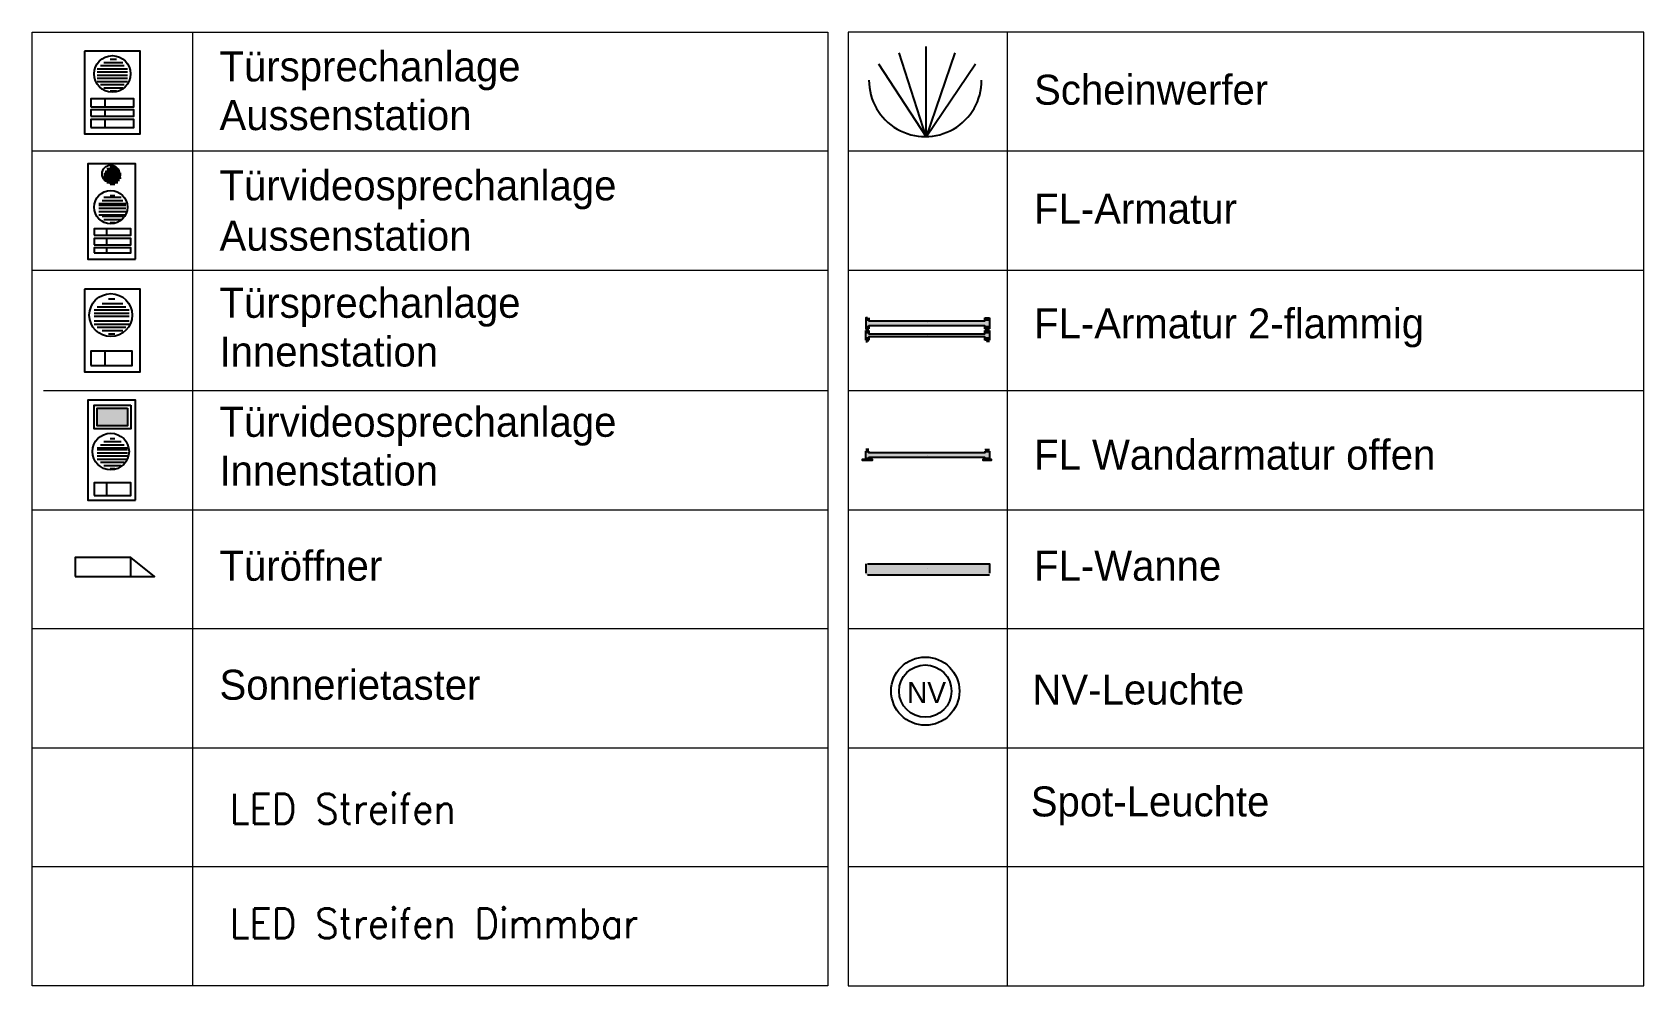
# Model space of a CAD drawing. Header units: millimetres. Extents: x -14546 to 9144, y -9557 to 1648.
# Drawn here: x 5209 to 9144, y -7177 to -4848 of the extents above; entities that cross this region are included whole.
import ezdxf

# ---------------------------------------------------------------- set-up
doc = ezdxf.new("R2010")
doc.units = ezdxf.units.MM
doc.layers.add('PDF2_EL_Legende', color=7, linetype='CONTINUOUS')
doc.layers.add('PDF2_Text', color=7, linetype='CONTINUOUS')
doc.styles.add('PDF ArialMT', font='PDF ArialMT')
doc.styles.get("Standard").update_dxf_attribs({"font": 'standard'})

msp = doc.modelspace()

# ---------------------------------------------------------------- linework, layer by layer
at = {"layer": 'PDF2_EL_Legende', "color": 7, "lineweight": 9}
for points in [[(5209.077, -7177.291), (5209.077, -4847.504), (7151.212, -4847.504), (7151.212, -7177.291)], [(7201.607, -7177.291), (9143.742, -7177.291), (9143.742, -4847.504), (7201.607, -4847.504)]]:
    msp.add_lwpolyline(points, close=True, dxfattribs=at)
for points in [[(5600.605, -4847.504), (5600.605, -7177.291)], [(7589.259, -4847.504), (7589.259, -7177.291)], [(7151.212, -5138.243), (5209.077, -5138.243)], [(9143.742, -5138.243), (7201.607, -5138.243)], [(5209.077, -5428.982), (7151.212, -5428.982)], [(7201.607, -5428.982), (9143.742, -5428.982)], [(7151.212, -5723.597), (5236.212, -5723.597)], [(9143.742, -5723.597), (7201.607, -5723.597)], [(5209.077, -6014.336), (7151.212, -6014.336)], [(7201.607, -6014.336), (9143.742, -6014.336)], [(7151.212, -6305.075), (5209.077, -6305.075)], [(9143.742, -6305.075), (7201.607, -6305.075)], [(5209.077, -6595.814), (7151.212, -6595.814)], [(7201.607, -6595.814), (9143.742, -6595.814)], [(7151.212, -6886.552), (5209.077, -6886.552)], [(9143.742, -6886.552), (7201.607, -6886.552)]]:
    msp.add_lwpolyline(points, dxfattribs=at)
at = {"layer": 'PDF2_EL_Legende', "lineweight": 25}
for points in [[(5337.002, -4894.023), (5337.002, -5095.601), (5472.68, -5095.601), (5472.68, -4894.023)], [(5352.508, -5029.701), (5457.174, -5029.701), (5457.174, -5010.318), (5352.508, -5010.318)], [(5352.508, -5052.96), (5457.174, -5052.96), (5457.174, -5037.454), (5352.508, -5037.454)], [(5352.508, -5080.095), (5457.174, -5080.095), (5457.174, -5060.713), (5352.508, -5060.713)], [(5461.05, -5401.846), (5461.05, -5169.255), (5344.755, -5169.255), (5344.755, -5401.846)], [(5360.261, -5343.699), (5449.421, -5343.699), (5449.421, -5328.192), (5360.261, -5328.192)], [(5360.261, -5366.958), (5449.421, -5366.958), (5449.421, -5351.452), (5360.261, -5351.452)], [(5360.261, -5386.34), (5449.421, -5386.34), (5449.421, -5374.711), (5360.261, -5374.711)], [(5337.002, -5475.5), (5337.002, -5677.079), (5472.68, -5677.079), (5472.68, -5475.5)], [(5352.508, -5661.573), (5453.297, -5661.573), (5453.297, -5626.684), (5352.508, -5626.684)], [(5461.05, -5991.077), (5461.05, -5746.856), (5344.755, -5746.856), (5344.755, -5991.077)], [(5449.421, -5758.486), (5449.421, -5816.634), (5360.261, -5816.634), (5360.261, -5758.486)], [(5441.668, -5766.239), (5441.668, -5808.881), (5368.014, -5808.881), (5368.014, -5766.239)], [(5360.261, -5979.447), (5449.421, -5979.447), (5449.421, -5948.435), (5360.261, -5948.435)], [(5313.743, -6177.15), (5507.569, -6177.15), (5449.421, -6130.632), (5313.743, -6130.632)]]:
    msp.add_lwpolyline(points, close=True, dxfattribs=at)
for points in [[(5399.026, -4913.405), (5414.532, -4913.405)], [(5368.014, -4936.664), (5441.668, -4936.664)], [(5368.014, -4944.417), (5441.668, -4944.417)], [(5368.014, -4952.17), (5441.668, -4952.17)], [(5375.767, -4928.911), (5433.915, -4928.911)], [(5383.52, -4921.158), (5430.038, -4921.158)], [(5368.014, -4959.923), (5441.668, -4959.923)], [(5368.014, -4967.676), (5441.668, -4967.676)], [(5375.767, -4975.429), (5433.915, -4975.429)], [(5383.52, -4983.182), (5430.038, -4983.182)], [(5399.026, -4990.935), (5414.532, -4990.935)], [(5387.397, -5029.701), (5387.397, -5010.318)], [(5387.397, -5052.96), (5387.397, -5037.454)], [(5387.397, -5080.095), (5387.397, -5060.713)], [(5371.891, -5266.168), (5437.791, -5266.168)], [(5371.891, -5270.045), (5437.791, -5270.045)], [(5379.644, -5258.415), (5430.038, -5258.415)], [(5383.52, -5250.662), (5426.162, -5250.662)], [(5399.026, -5246.786), (5410.656, -5246.786)], [(5371.891, -5277.798), (5437.791, -5277.798)], [(5371.891, -5285.551), (5437.791, -5285.551)], [(5371.891, -5293.304), (5437.791, -5293.304)], [(5379.644, -5297.18), (5430.038, -5297.18)], [(5383.52, -5304.933), (5426.162, -5304.933)], [(5391.273, -5343.699), (5391.273, -5328.192)], [(5399.026, -5312.686), (5410.656, -5312.686)], [(5391.273, -5366.958), (5391.273, -5351.452)], [(5391.273, -5386.34), (5391.273, -5374.711)], [(5395.15, -5498.759), (5410.656, -5498.759)], [(5360.261, -5525.895), (5445.544, -5525.895)], [(5360.261, -5533.648), (5445.544, -5533.648)], [(5360.261, -5541.401), (5445.544, -5541.401)], [(5368.014, -5518.142), (5437.791, -5518.142)], [(5379.644, -5510.389), (5430.038, -5510.389)], [(5360.261, -5553.03), (5445.544, -5553.03)], [(5360.261, -5560.784), (5445.544, -5560.784)], [(5368.014, -5568.537), (5437.791, -5568.537)], [(5379.644, -5576.29), (5430.038, -5576.29)], [(5395.15, -5584.043), (5410.656, -5584.043)], [(5387.397, -5661.573), (5387.397, -5626.684)], [(5375.767, -5855.399), (5433.915, -5855.399)], [(5383.52, -5847.646), (5426.162, -5847.646)], [(5399.026, -5839.893), (5410.656, -5839.893)], [(5368.014, -5863.152), (5441.668, -5863.152)], [(5368.014, -5867.028), (5441.668, -5867.028)], [(5368.014, -5874.781), (5441.668, -5874.781)], [(5368.014, -5882.534), (5441.668, -5882.534)], [(5368.014, -5890.287), (5441.668, -5890.287)], [(5375.767, -5898.041), (5433.915, -5898.041)], [(5383.52, -5905.794), (5426.162, -5905.794)], [(5399.026, -5913.547), (5410.656, -5913.547)], [(5391.273, -5979.447), (5391.273, -5948.435)], [(5449.421, -6177.15), (5449.421, -6130.632)]]:
    msp.add_lwpolyline(points, dxfattribs=at)
at = {"layer": 'PDF2_EL_Legende', "color": 150, "lineweight": 25}
for points in [[(7391.556, -5103.354), (7325.655, -4897.899)], [(7461.333, -4897.899), (7391.556, -5103.354), (7391.556, -4882.393)], [(7275.261, -4925.035), (7391.556, -5103.354), (7511.728, -4925.035)], [(7248.125, -5545.277), (7244.248, -5545.277), (7244.248, -5572.413), (7248.125, -5572.413)], [(7248.125, -5545.277), (7248.125, -5545.277)], [(7252.001, -5545.277), (7252.001, -5553.03), (7534.987, -5553.03), (7534.987, -5545.277)], [(7538.864, -5545.277), (7542.74, -5545.277)], [(7538.864, -5545.277), (7538.864, -5545.277)], [(7546.617, -5545.277), (7546.617, -5572.413)], [(7244.248, -5599.549), (7244.248, -5576.29)], [(7244.248, -5576.29), (7244.248, -5576.29)], [(7248.125, -5572.413), (7248.125, -5572.413)], [(7248.125, -5576.29), (7248.125, -5576.29)], [(7534.987, -5572.413), (7534.987, -5564.66), (7252.001, -5564.66), (7252.001, -5572.413)], [(7252.001, -5576.29), (7252.001, -5584.043), (7534.987, -5584.043), (7534.987, -5576.29)], [(7395.433, -5556.907), (7395.433, -5556.907)], [(7538.864, -5572.413), (7542.74, -5572.413)], [(7538.864, -5572.413), (7538.864, -5572.413)], [(7538.864, -5576.29), (7538.864, -5576.29)], [(7542.74, -5576.29), (7542.74, -5576.29)], [(7546.617, -5576.29), (7546.617, -5599.549)], [(7244.248, -5603.425), (7248.125, -5603.425)], [(7248.125, -5599.549), (7248.125, -5599.549)], [(7534.987, -5599.549), (7534.987, -5591.796), (7252.001, -5591.796), (7252.001, -5599.549)], [(7395.433, -5587.919), (7395.433, -5587.919)], [(7538.864, -5599.549), (7538.864, -5599.549)], [(7542.74, -5603.425), (7538.864, -5603.425)], [(7542.74, -5599.549), (7542.74, -5599.549)], [(7546.617, -5870.905), (7546.617, -5890.287), (7550.493, -5890.287), (7550.493, -5894.164), (7531.111, -5894.164), (7531.111, -5890.287), (7534.987, -5890.287), (7534.987, -5886.411), (7252.001, -5886.411), (7252.001, -5890.287), (7259.755, -5890.287), (7259.755, -5894.164), (7236.495, -5894.164), (7236.495, -5890.287), (7244.248, -5890.287), (7244.248, -5870.905)], [(7252.001, -5867.028), (7244.248, -5867.028)], [(7244.248, -5870.905), (7244.248, -5870.905)], [(7534.987, -5870.905), (7534.987, -5874.781), (7252.001, -5874.781), (7252.001, -5870.905)], [(7395.433, -5882.534), (7395.433, -5882.534)], [(7538.864, -5867.028), (7542.74, -5867.028)], [(7538.864, -5870.905), (7538.864, -5870.905)], [(7542.74, -5870.905), (7542.74, -5870.905)], [(7244.248, -6146.138), (7244.248, -6169.397)], [(7248.125, -6146.138), (7546.617, -6146.138), (7546.617, -6169.397)], [(7248.125, -6146.138), (7248.125, -6146.138)], [(7248.125, -6169.397), (7248.125, -6169.397)], [(7248.125, -6173.273), (7546.617, -6173.273)], [(7395.433, -6157.767), (7395.433, -6157.767)]]:
    msp.add_lwpolyline(points, dxfattribs=at)
at = {"layer": 'PDF2_EL_Legende', "lineweight": 0}
for points in [[(5426.162, -5192.514), (5383.52, -5192.514), (5426.162, -5192.514)], [(5422.285, -5188.638), (5387.397, -5188.638), (5422.285, -5188.638)], [(5418.409, -5180.885), (5391.273, -5180.885), (5418.409, -5180.885)], [(5414.532, -5180.885), (5395.15, -5180.885), (5414.532, -5180.885)], [(5410.656, -5177.008), (5399.026, -5177.008), (5410.656, -5177.008)], [(5426.162, -5196.391), (5383.52, -5196.391), (5426.162, -5196.391)], [(5426.162, -5204.144), (5383.52, -5204.144), (5426.162, -5204.144)], [(5422.285, -5208.02), (5387.397, -5208.02), (5422.285, -5208.02)], [(5418.409, -5215.773), (5391.273, -5215.773), (5418.409, -5215.773)], [(5414.532, -5215.773), (5395.15, -5215.773), (5414.532, -5215.773)], [(5410.656, -5219.65), (5399.026, -5219.65), (5410.656, -5219.65)]]:
    msp.add_lwpolyline(points, dxfattribs=at)
at = {"layer": 'PDF2_EL_Legende', "color": 2, "lineweight": 0}
for points in [[(7546.617, -5545.277), (7534.987, -5545.277), (7546.617, -5545.277)], [(7546.617, -5545.277), (7534.987, -5545.277), (7546.617, -5545.277)], [(7546.617, -5545.277), (7534.987, -5545.277), (7546.617, -5545.277)], [(7542.74, -5545.277), (7538.864, -5545.277), (7542.74, -5545.277)], [(7546.617, -5545.277), (7538.864, -5545.277), (7546.617, -5545.277)], [(7546.617, -5545.277), (7538.864, -5545.277), (7546.617, -5545.277)], [(7546.617, -5545.277), (7538.864, -5545.277), (7546.617, -5545.277)], [(7546.617, -5572.413), (7534.987, -5572.413), (7546.617, -5572.413)], [(7546.617, -5572.413), (7534.987, -5572.413), (7546.617, -5572.413)], [(7546.617, -5572.413), (7534.987, -5572.413), (7546.617, -5572.413)], [(7546.617, -5576.29), (7534.987, -5576.29), (7546.617, -5576.29)], [(7546.617, -5576.29), (7534.987, -5576.29), (7546.617, -5576.29)], [(7546.617, -5572.413), (7538.864, -5572.413), (7546.617, -5572.413)], [(7546.617, -5572.413), (7538.864, -5572.413), (7546.617, -5572.413)], [(7542.74, -5572.413), (7538.864, -5572.413), (7542.74, -5572.413)], [(7542.74, -5572.413), (7538.864, -5572.413), (7542.74, -5572.413)], [(7542.74, -5572.413), (7538.864, -5572.413), (7542.74, -5572.413)], [(7546.617, -5572.413), (7538.864, -5572.413), (7546.617, -5572.413)], [(7546.617, -5572.413), (7538.864, -5572.413), (7546.617, -5572.413)], [(7546.617, -5572.413), (7538.864, -5572.413), (7546.617, -5572.413)], [(7546.617, -5599.549), (7534.987, -5599.549), (7546.617, -5599.549)], [(7546.617, -5599.549), (7534.987, -5599.549), (7546.617, -5599.549)], [(7546.617, -5603.425), (7538.864, -5603.425), (7546.617, -5603.425)], [(7546.617, -5603.425), (7538.864, -5603.425), (7546.617, -5603.425)], [(7542.74, -5603.425), (7538.864, -5603.425), (7542.74, -5603.425)], [(7542.74, -5603.425), (7538.864, -5603.425), (7542.74, -5603.425)], [(7546.617, -5867.028), (7534.987, -5867.028), (7546.617, -5867.028)], [(7546.617, -5867.028), (7534.987, -5867.028), (7546.617, -5867.028)], [(7546.617, -5867.028), (7534.987, -5867.028), (7546.617, -5867.028)], [(7542.74, -5867.028), (7538.864, -5867.028), (7542.74, -5867.028)], [(7546.617, -5867.028), (7538.864, -5867.028), (7546.617, -5867.028)], [(7546.617, -5867.028), (7538.864, -5867.028), (7546.617, -5867.028)], [(7546.617, -5867.028), (7538.864, -5867.028), (7546.617, -5867.028)], [(7546.617, -5867.028), (7538.864, -5867.028), (7546.617, -5867.028)], [(7546.617, -6146.138), (7248.125, -6146.138), (7546.617, -6146.138)], [(7546.617, -6173.273), (7248.125, -6173.273), (7546.617, -6173.273)], [(7395.433, -6173.273), (7546.617, -6173.273), (7546.617, -6173.273), (7546.617, -6173.273)]]:
    msp.add_lwpolyline(points, dxfattribs=at)
at = {"layer": 'PDF2_EL_Legende', "lineweight": 25}
for centre, radius in [((5404.683, -4949.347), 44.58), ((5400.806, -5193.579), 21.321), ((5400.806, -5274.988), 40.703), ((5400.806, -5538.603), 52.333), ((5400.806, -5871.997), 44.58)]:
    msp.add_circle(centre, radius, dxfattribs=at)
at = {"layer": 'PDF2_EL_Legende', "color": 150, "lineweight": 25}
for radius in [83.345, 63.963]:
    msp.add_circle((7389.54, -6457.375), radius, dxfattribs=at)
msp.add_arc((7389.541, -4964.855), 137.617, 179.890175, 0.109825, dxfattribs=at)
at = {"layer": 'PDF2_EL_Legende'}
for points in [[(5387.397, -5192.514), (5426.162, -5192.514), (5383.52, -5192.514)], [(5383.52, -5192.514), (5426.162, -5192.514), (5426.162, -5192.514)], [(5426.162, -5192.514), (5383.52, -5192.514), (5426.162, -5196.391)], [(5383.52, -5192.514), (5426.162, -5196.391), (5383.52, -5196.391)], [(5391.273, -5184.761), (5422.285, -5184.761), (5387.397, -5184.761)], [(5422.285, -5184.761), (5387.397, -5184.761), (5422.285, -5188.638)], [(5387.397, -5184.761), (5422.285, -5188.638), (5387.397, -5188.638)], [(5387.397, -5188.638), (5422.285, -5188.638), (5422.285, -5188.638)], [(5422.285, -5188.638), (5387.397, -5188.638), (5422.285, -5192.514)], [(5387.397, -5188.638), (5422.285, -5192.514), (5387.397, -5192.514)], [(5422.285, -5192.514), (5387.397, -5192.514), (5426.162, -5192.514)], [(5395.15, -5180.885), (5418.409, -5180.885), (5391.273, -5180.885)], [(5391.273, -5180.885), (5418.409, -5180.885), (5418.409, -5180.885)], [(5418.409, -5180.885), (5391.273, -5180.885), (5418.409, -5184.761)], [(5391.273, -5180.885), (5418.409, -5184.761), (5391.273, -5184.761)], [(5418.409, -5184.761), (5391.273, -5184.761), (5422.285, -5184.761)], [(5399.026, -5177.008), (5414.532, -5180.885), (5395.15, -5180.885)], [(5395.15, -5180.885), (5414.532, -5180.885), (5414.532, -5180.885)], [(5414.532, -5180.885), (5395.15, -5180.885), (5418.409, -5180.885)], [(5402.903, -5177.008), (5410.656, -5177.008), (5399.026, -5177.008)], [(5399.026, -5177.008), (5410.656, -5177.008), (5410.656, -5177.008)], [(5410.656, -5177.008), (5399.026, -5177.008), (5414.532, -5180.885)], [(5406.779, -5177.008), (5402.903, -5177.008), (5402.903, -5177.008)], [(5406.779, -5177.008), (5402.903, -5177.008), (5410.656, -5177.008)], [(5383.52, -5196.391), (5426.162, -5196.391), (5426.162, -5196.391)], [(5426.162, -5196.391), (5383.52, -5196.391), (5426.162, -5200.267)], [(5383.52, -5196.391), (5426.162, -5200.267), (5383.52, -5200.267)], [(5426.162, -5200.267), (5383.52, -5200.267), (5426.162, -5204.144)], [(5383.52, -5200.267), (5426.162, -5204.144), (5383.52, -5204.144)], [(5383.52, -5204.144), (5426.162, -5204.144), (5426.162, -5204.144)], [(5426.162, -5204.144), (5383.52, -5204.144), (5422.285, -5204.144)], [(5383.52, -5204.144), (5422.285, -5204.144), (5387.397, -5204.144)], [(5422.285, -5204.144), (5387.397, -5204.144), (5422.285, -5208.02)], [(5387.397, -5204.144), (5422.285, -5208.02), (5387.397, -5208.02)], [(5387.397, -5208.02), (5422.285, -5208.02), (5422.285, -5208.02)], [(5422.285, -5208.02), (5387.397, -5208.02), (5422.285, -5211.897)], [(5387.397, -5208.02), (5422.285, -5211.897), (5387.397, -5211.897)], [(5422.285, -5211.897), (5387.397, -5211.897), (5418.409, -5211.897)], [(5387.397, -5211.897), (5418.409, -5211.897), (5391.273, -5211.897)], [(5418.409, -5211.897), (5391.273, -5211.897), (5418.409, -5215.773)], [(5391.273, -5211.897), (5418.409, -5215.773), (5391.273, -5215.773)], [(5391.273, -5215.773), (5418.409, -5215.773), (5418.409, -5215.773)], [(5418.409, -5215.773), (5391.273, -5215.773), (5414.532, -5215.773)], [(5391.273, -5215.773), (5414.532, -5215.773), (5395.15, -5215.773)], [(5395.15, -5215.773), (5414.532, -5215.773), (5414.532, -5215.773)], [(5414.532, -5215.773), (5395.15, -5215.773), (5410.656, -5219.65)], [(5395.15, -5215.773), (5410.656, -5219.65), (5399.026, -5219.65)], [(5399.026, -5219.65), (5410.656, -5219.65), (5410.656, -5219.65)], [(5406.779, -5219.65), (5402.903, -5219.65), (5399.026, -5219.65)], [(5399.026, -5219.65), (5410.656, -5219.65), (5406.779, -5219.65)], [(5406.779, -5219.65), (5406.779, -5219.65), (5402.903, -5219.65)], [(5441.668, -5766.239), (5368.014, -5766.239), (5441.668, -5808.881)], [(5368.014, -5766.239), (5441.668, -5808.881), (5368.014, -5808.881)]]:
    msp.add_solid(points, dxfattribs=at)
at = {"layer": 'PDF2_EL_Legende', "color": 2}
for points in [[(7252.001, -5545.277), (7252.001, -5545.277), (7244.248, -5545.277)], [(7252.001, -5545.277), (7244.248, -5545.277), (7248.125, -5545.277)], [(7244.248, -5545.277), (7252.001, -5545.277), (7252.001, -5545.277)], [(7252.001, -5545.277), (7252.001, -5545.277), (7244.248, -5545.277)], [(7244.248, -5545.277), (7252.001, -5545.277), (7252.001, -5545.277)], [(7252.001, -5545.277), (7252.001, -5545.277), (7244.248, -5545.277)], [(7244.248, -5545.277), (7252.001, -5545.277), (7252.001, -5545.277)], [(7252.001, -5545.277), (7252.001, -5545.277), (7244.248, -5545.277)], [(7244.248, -5545.277), (7252.001, -5545.277), (7252.001, -5545.277)], [(7252.001, -5545.277), (7252.001, -5545.277), (7244.248, -5545.277)], [(7244.248, -5545.277), (7252.001, -5545.277), (7252.001, -5545.277)], [(7252.001, -5545.277), (7252.001, -5545.277), (7244.248, -5545.277)], [(7244.248, -5545.277), (7252.001, -5545.277), (7252.001, -5545.277)], [(7252.001, -5545.277), (7252.001, -5545.277), (7244.248, -5545.277)], [(7244.248, -5545.277), (7252.001, -5545.277), (7252.001, -5545.277)], [(7252.001, -5545.277), (7252.001, -5545.277), (7244.248, -5545.277)], [(7244.248, -5545.277), (7252.001, -5545.277), (7252.001, -5545.277)], [(7252.001, -5545.277), (7252.001, -5545.277), (7244.248, -5545.277)], [(7252.001, -5545.277), (7244.248, -5545.277), (7252.001, -5553.03)], [(7244.248, -5545.277), (7252.001, -5553.03), (7244.248, -5553.03)], [(7538.864, -5545.277), (7546.617, -5545.277), (7534.987, -5545.277)], [(7534.987, -5545.277), (7546.617, -5545.277), (7546.617, -5545.277)], [(7534.987, -5545.277), (7546.617, -5545.277), (7546.617, -5545.277)], [(7546.617, -5545.277), (7546.617, -5545.277), (7534.987, -5545.277)], [(7534.987, -5545.277), (7546.617, -5545.277), (7546.617, -5545.277)], [(7534.987, -5545.277), (7546.617, -5545.277), (7546.617, -5545.277)], [(7546.617, -5545.277), (7546.617, -5545.277), (7534.987, -5545.277)], [(7534.987, -5545.277), (7546.617, -5545.277), (7546.617, -5545.277)], [(7534.987, -5545.277), (7546.617, -5545.277), (7546.617, -5545.277)], [(7546.617, -5545.277), (7546.617, -5545.277), (7534.987, -5545.277)], [(7546.617, -5545.277), (7534.987, -5545.277), (7546.617, -5553.03)], [(7534.987, -5545.277), (7546.617, -5553.03), (7534.987, -5553.03)], [(7538.864, -5545.277), (7542.74, -5545.277), (7542.74, -5545.277)], [(7542.74, -5545.277), (7542.74, -5545.277), (7538.864, -5545.277)], [(7538.864, -5545.277), (7542.74, -5545.277), (7542.74, -5545.277)], [(7542.74, -5545.277), (7542.74, -5545.277), (7538.864, -5545.277)], [(7538.864, -5545.277), (7542.74, -5545.277), (7542.74, -5545.277)], [(7538.864, -5545.277), (7542.74, -5545.277), (7542.74, -5545.277)], [(7542.74, -5545.277), (7542.74, -5545.277), (7538.864, -5545.277)], [(7546.617, -5545.277), (7546.617, -5545.277), (7538.864, -5545.277)], [(7546.617, -5545.277), (7538.864, -5545.277), (7542.74, -5545.277)], [(7538.864, -5545.277), (7546.617, -5545.277), (7546.617, -5545.277)], [(7546.617, -5545.277), (7546.617, -5545.277), (7538.864, -5545.277)], [(7538.864, -5545.277), (7546.617, -5545.277), (7546.617, -5545.277)], [(7538.864, -5545.277), (7546.617, -5545.277), (7546.617, -5545.277)], [(7546.617, -5545.277), (7546.617, -5545.277), (7538.864, -5545.277)], [(7538.864, -5545.277), (7546.617, -5545.277), (7546.617, -5545.277)], [(7546.617, -5553.03), (7244.248, -5553.03), (7546.617, -5564.66)], [(7244.248, -5553.03), (7546.617, -5564.66), (7244.248, -5564.66)], [(7252.001, -5564.66), (7244.248, -5564.66), (7252.001, -5572.413)], [(7244.248, -5564.66), (7252.001, -5572.413), (7244.248, -5572.413)], [(7244.248, -5572.413), (7252.001, -5572.413), (7252.001, -5572.413)], [(7252.001, -5572.413), (7252.001, -5572.413), (7244.248, -5572.413)], [(7244.248, -5572.413), (7252.001, -5572.413), (7252.001, -5572.413)], [(7252.001, -5572.413), (7252.001, -5572.413), (7244.248, -5572.413)], [(7244.248, -5572.413), (7252.001, -5572.413), (7252.001, -5572.413)], [(7252.001, -5572.413), (7252.001, -5572.413), (7244.248, -5572.413)], [(7244.248, -5572.413), (7252.001, -5572.413), (7252.001, -5572.413)], [(7252.001, -5572.413), (7252.001, -5572.413), (7244.248, -5572.413)], [(7244.248, -5572.413), (7252.001, -5572.413), (7252.001, -5572.413)], [(7252.001, -5572.413), (7252.001, -5572.413), (7244.248, -5572.413)], [(7244.248, -5572.413), (7252.001, -5572.413), (7252.001, -5572.413)], [(7252.001, -5572.413), (7252.001, -5572.413), (7244.248, -5572.413)], [(7244.248, -5572.413), (7252.001, -5572.413), (7252.001, -5572.413)], [(7252.001, -5572.413), (7252.001, -5572.413), (7244.248, -5572.413)], [(7244.248, -5572.413), (7252.001, -5572.413), (7252.001, -5572.413)], [(7252.001, -5572.413), (7252.001, -5572.413), (7244.248, -5572.413)], [(7248.125, -5572.413), (7248.125, -5572.413), (7244.248, -5572.413)], [(7248.125, -5572.413), (7244.248, -5572.413), (7252.001, -5572.413)], [(7252.001, -5572.413), (7252.001, -5572.413), (7244.248, -5572.413)], [(7252.001, -5572.413), (7244.248, -5572.413), (7248.125, -5572.413)], [(7244.248, -5572.413), (7252.001, -5572.413), (7252.001, -5572.413)], [(7252.001, -5572.413), (7252.001, -5572.413), (7244.248, -5572.413)], [(7244.248, -5572.413), (7252.001, -5572.413), (7252.001, -5572.413)], [(7252.001, -5572.413), (7252.001, -5572.413), (7244.248, -5572.413)], [(7244.248, -5572.413), (7252.001, -5572.413), (7252.001, -5572.413)], [(7252.001, -5572.413), (7252.001, -5572.413), (7244.248, -5572.413)], [(7244.248, -5572.413), (7252.001, -5572.413), (7252.001, -5572.413)], [(7252.001, -5572.413), (7252.001, -5572.413), (7244.248, -5572.413)], [(7252.001, -5572.413), (7244.248, -5572.413), (7252.001, -5576.29)], [(7244.248, -5572.413), (7252.001, -5576.29), (7244.248, -5576.29)], [(7244.248, -5576.29), (7252.001, -5576.29), (7252.001, -5576.29)], [(7252.001, -5576.29), (7252.001, -5576.29), (7244.248, -5576.29)], [(7244.248, -5576.29), (7252.001, -5576.29), (7252.001, -5576.29)], [(7252.001, -5576.29), (7252.001, -5576.29), (7244.248, -5576.29)], [(7244.248, -5576.29), (7252.001, -5576.29), (7252.001, -5576.29)], [(7252.001, -5576.29), (7252.001, -5576.29), (7244.248, -5576.29)], [(7252.001, -5576.29), (7244.248, -5576.29), (7252.001, -5584.043)], [(7244.248, -5576.29), (7252.001, -5584.043), (7244.248, -5584.043)], [(7546.617, -5584.043), (7244.248, -5584.043), (7546.617, -5591.796)], [(7244.248, -5584.043), (7546.617, -5591.796), (7244.248, -5591.796)], [(7546.617, -5564.66), (7534.987, -5564.66), (7546.617, -5572.413)], [(7534.987, -5564.66), (7546.617, -5572.413), (7534.987, -5572.413)], [(7534.987, -5572.413), (7546.617, -5572.413), (7546.617, -5572.413)], [(7546.617, -5572.413), (7546.617, -5572.413), (7534.987, -5572.413)], [(7534.987, -5572.413), (7546.617, -5572.413), (7546.617, -5572.413)], [(7546.617, -5572.413), (7546.617, -5572.413), (7534.987, -5572.413)], [(7534.987, -5572.413), (7546.617, -5572.413), (7546.617, -5572.413)], [(7534.987, -5572.413), (7546.617, -5572.413), (7546.617, -5572.413)], [(7546.617, -5572.413), (7546.617, -5572.413), (7534.987, -5572.413)], [(7534.987, -5572.413), (7546.617, -5572.413), (7546.617, -5572.413)], [(7534.987, -5572.413), (7546.617, -5572.413), (7546.617, -5572.413)], [(7546.617, -5572.413), (7546.617, -5572.413), (7534.987, -5572.413)], [(7546.617, -5572.413), (7534.987, -5572.413), (7538.864, -5572.413)], [(7538.864, -5572.413), (7546.617, -5572.413), (7534.987, -5572.413)], [(7546.617, -5572.413), (7534.987, -5572.413), (7546.617, -5576.29)], [(7534.987, -5572.413), (7546.617, -5576.29), (7534.987, -5576.29)], [(7534.987, -5576.29), (7546.617, -5576.29), (7546.617, -5576.29)], [(7546.617, -5576.29), (7546.617, -5576.29), (7534.987, -5576.29)], [(7534.987, -5576.29), (7546.617, -5576.29), (7546.617, -5576.29)], [(7534.987, -5576.29), (7546.617, -5576.29), (7546.617, -5576.29)], [(7546.617, -5576.29), (7546.617, -5576.29), (7534.987, -5576.29)], [(7534.987, -5576.29), (7546.617, -5576.29), (7546.617, -5576.29)], [(7534.987, -5576.29), (7546.617, -5576.29), (7546.617, -5576.29)], [(7546.617, -5576.29), (7546.617, -5576.29), (7534.987, -5576.29)], [(7546.617, -5576.29), (7534.987, -5576.29), (7546.617, -5584.043)], [(7534.987, -5576.29), (7546.617, -5584.043), (7534.987, -5584.043)], [(7538.864, -5572.413), (7546.617, -5572.413), (7546.617, -5572.413)], [(7546.617, -5572.413), (7546.617, -5572.413), (7538.864, -5572.413)], [(7538.864, -5572.413), (7546.617, -5572.413), (7546.617, -5572.413)], [(7538.864, -5572.413), (7546.617, -5572.413), (7546.617, -5572.413)], [(7546.617, -5572.413), (7546.617, -5572.413), (7538.864, -5572.413)], [(7538.864, -5572.413), (7546.617, -5572.413), (7546.617, -5572.413)], [(7538.864, -5572.413), (7542.74, -5572.413), (7542.74, -5572.413)], [(7542.74, -5572.413), (7542.74, -5572.413), (7538.864, -5572.413)], [(7542.74, -5572.413), (7538.864, -5572.413), (7546.617, -5572.413)], [(7538.864, -5572.413), (7542.74, -5572.413), (7542.74, -5572.413)], [(7542.74, -5572.413), (7542.74, -5572.413), (7538.864, -5572.413)], [(7538.864, -5572.413), (7542.74, -5572.413), (7542.74, -5572.413)], [(7538.864, -5572.413), (7542.74, -5572.413), (7542.74, -5572.413)], [(7542.74, -5572.413), (7542.74, -5572.413), (7538.864, -5572.413)], [(7538.864, -5572.413), (7542.74, -5572.413), (7542.74, -5572.413)], [(7542.74, -5572.413), (7542.74, -5572.413), (7538.864, -5572.413)], [(7538.864, -5572.413), (7542.74, -5572.413), (7542.74, -5572.413)], [(7542.74, -5572.413), (7542.74, -5572.413), (7538.864, -5572.413)], [(7538.864, -5572.413), (7542.74, -5572.413), (7542.74, -5572.413)], [(7538.864, -5572.413), (7542.74, -5572.413), (7542.74, -5572.413)], [(7542.74, -5572.413), (7542.74, -5572.413), (7538.864, -5572.413)], [(7546.617, -5572.413), (7546.617, -5572.413), (7538.864, -5572.413)], [(7546.617, -5572.413), (7538.864, -5572.413), (7542.74, -5572.413)], [(7538.864, -5572.413), (7546.617, -5572.413), (7546.617, -5572.413)], [(7546.617, -5572.413), (7546.617, -5572.413), (7538.864, -5572.413)], [(7538.864, -5572.413), (7546.617, -5572.413), (7546.617, -5572.413)], [(7538.864, -5572.413), (7546.617, -5572.413), (7546.617, -5572.413)], [(7546.617, -5572.413), (7546.617, -5572.413), (7538.864, -5572.413)], [(7538.864, -5572.413), (7546.617, -5572.413), (7546.617, -5572.413)], [(7252.001, -5591.796), (7244.248, -5591.796), (7252.001, -5599.549)], [(7244.248, -5591.796), (7252.001, -5599.549), (7244.248, -5599.549)], [(7244.248, -5599.549), (7252.001, -5599.549), (7252.001, -5599.549)], [(7252.001, -5599.549), (7252.001, -5599.549), (7244.248, -5599.549)], [(7244.248, -5599.549), (7252.001, -5599.549), (7252.001, -5599.549)], [(7252.001, -5599.549), (7252.001, -5599.549), (7244.248, -5599.549)], [(7244.248, -5599.549), (7252.001, -5599.549), (7252.001, -5599.549)], [(7252.001, -5599.549), (7252.001, -5599.549), (7244.248, -5599.549)], [(7252.001, -5599.549), (7244.248, -5599.549), (7252.001, -5603.425)], [(7244.248, -5599.549), (7252.001, -5603.425), (7244.248, -5603.425)], [(7244.248, -5603.425), (7252.001, -5603.425), (7252.001, -5603.425)], [(7252.001, -5603.425), (7252.001, -5603.425), (7244.248, -5603.425)], [(7244.248, -5603.425), (7252.001, -5603.425), (7252.001, -5603.425)], [(7252.001, -5603.425), (7252.001, -5603.425), (7244.248, -5603.425)], [(7244.248, -5603.425), (7252.001, -5603.425), (7252.001, -5603.425)], [(7252.001, -5603.425), (7252.001, -5603.425), (7244.248, -5603.425)], [(7244.248, -5603.425), (7252.001, -5603.425), (7252.001, -5603.425)], [(7252.001, -5603.425), (7252.001, -5603.425), (7244.248, -5603.425)], [(7248.125, -5603.425), (7248.125, -5603.425), (7244.248, -5603.425)], [(7248.125, -5603.425), (7244.248, -5603.425), (7252.001, -5603.425)], [(7546.617, -5591.796), (7534.987, -5591.796), (7546.617, -5599.549)], [(7534.987, -5591.796), (7546.617, -5599.549), (7534.987, -5599.549)], [(7534.987, -5599.549), (7546.617, -5599.549), (7546.617, -5599.549)], [(7546.617, -5599.549), (7546.617, -5599.549), (7534.987, -5599.549)], [(7534.987, -5599.549), (7546.617, -5599.549), (7546.617, -5599.549)], [(7546.617, -5599.549), (7546.617, -5599.549), (7534.987, -5599.549)], [(7534.987, -5599.549), (7546.617, -5599.549), (7546.617, -5599.549)], [(7534.987, -5599.549), (7546.617, -5599.549), (7546.617, -5599.549)], [(7546.617, -5599.549), (7546.617, -5599.549), (7534.987, -5599.549)], [(7534.987, -5599.549), (7546.617, -5599.549), (7546.617, -5599.549)], [(7534.987, -5599.549), (7546.617, -5599.549), (7546.617, -5599.549)], [(7546.617, -5599.549), (7546.617, -5599.549), (7534.987, -5599.549)], [(7546.617, -5599.549), (7534.987, -5599.549), (7546.617, -5603.425)], [(7534.987, -5599.549), (7546.617, -5603.425), (7538.864, -5603.425)], [(7538.864, -5603.425), (7546.617, -5603.425), (7546.617, -5603.425)], [(7546.617, -5603.425), (7546.617, -5603.425), (7538.864, -5603.425)], [(7538.864, -5603.425), (7546.617, -5603.425), (7546.617, -5603.425)], [(7538.864, -5603.425), (7546.617, -5603.425), (7546.617, -5603.425)], [(7546.617, -5603.425), (7546.617, -5603.425), (7538.864, -5603.425)], [(7538.864, -5603.425), (7546.617, -5603.425), (7546.617, -5603.425)], [(7538.864, -5603.425), (7542.74, -5603.425), (7542.74, -5603.425)], [(7542.74, -5603.425), (7542.74, -5603.425), (7538.864, -5603.425)], [(7542.74, -5603.425), (7538.864, -5603.425), (7546.617, -5603.425)], [(7538.864, -5603.425), (7542.74, -5603.425), (7542.74, -5603.425)], [(7542.74, -5603.425), (7542.74, -5603.425), (7538.864, -5603.425)], [(7538.864, -5603.425), (7542.74, -5603.425), (7542.74, -5603.425)], [(7538.864, -5603.425), (7542.74, -5603.425), (7542.74, -5603.425)], [(7542.74, -5603.425), (7542.74, -5603.425), (7538.864, -5603.425)], [(7259.755, -5890.287), (7236.495, -5890.287), (7259.755, -5894.164)], [(7236.495, -5890.287), (7259.755, -5894.164), (7236.495, -5894.164)], [(7244.248, -5867.028), (7252.001, -5867.028), (7252.001, -5867.028)], [(7252.001, -5867.028), (7252.001, -5867.028), (7244.248, -5867.028)], [(7244.248, -5867.028), (7252.001, -5867.028), (7252.001, -5867.028)], [(7252.001, -5867.028), (7252.001, -5867.028), (7244.248, -5867.028)], [(7244.248, -5867.028), (7252.001, -5867.028), (7252.001, -5867.028)], [(7252.001, -5867.028), (7252.001, -5867.028), (7244.248, -5867.028)], [(7244.248, -5867.028), (7252.001, -5867.028), (7252.001, -5867.028)], [(7252.001, -5867.028), (7252.001, -5867.028), (7244.248, -5867.028)], [(7244.248, -5867.028), (7252.001, -5867.028), (7252.001, -5867.028)], [(7252.001, -5867.028), (7252.001, -5867.028), (7244.248, -5867.028)], [(7244.248, -5867.028), (7252.001, -5867.028), (7252.001, -5867.028)], [(7252.001, -5867.028), (7252.001, -5867.028), (7244.248, -5867.028)], [(7244.248, -5867.028), (7252.001, -5867.028), (7252.001, -5867.028)], [(7252.001, -5867.028), (7252.001, -5867.028), (7244.248, -5867.028)], [(7244.248, -5867.028), (7252.001, -5867.028), (7252.001, -5867.028)], [(7252.001, -5867.028), (7252.001, -5867.028), (7244.248, -5867.028)], [(7252.001, -5867.028), (7244.248, -5867.028), (7252.001, -5870.905)], [(7244.248, -5867.028), (7252.001, -5870.905), (7244.248, -5870.905)], [(7252.001, -5870.905), (7244.248, -5870.905), (7252.001, -5874.781)], [(7244.248, -5870.905), (7252.001, -5874.781), (7244.248, -5874.781)], [(7546.617, -5874.781), (7244.248, -5874.781), (7546.617, -5886.411)], [(7244.248, -5874.781), (7546.617, -5886.411), (7244.248, -5886.411)], [(7252.001, -5886.411), (7244.248, -5886.411), (7252.001, -5890.287)], [(7244.248, -5886.411), (7252.001, -5890.287), (7244.248, -5890.287)], [(7550.493, -5890.287), (7531.111, -5890.287), (7550.493, -5894.164)], [(7531.111, -5890.287), (7550.493, -5894.164), (7531.111, -5894.164)], [(7538.864, -5867.028), (7546.617, -5867.028), (7534.987, -5867.028)], [(7534.987, -5867.028), (7546.617, -5867.028), (7546.617, -5867.028)], [(7534.987, -5867.028), (7546.617, -5867.028), (7546.617, -5867.028)], [(7546.617, -5867.028), (7546.617, -5867.028), (7534.987, -5867.028)], [(7534.987, -5867.028), (7546.617, -5867.028), (7546.617, -5867.028)], [(7534.987, -5867.028), (7546.617, -5867.028), (7546.617, -5867.028)], [(7546.617, -5867.028), (7546.617, -5867.028), (7534.987, -5867.028)], [(7534.987, -5867.028), (7546.617, -5867.028), (7546.617, -5867.028)], [(7546.617, -5867.028), (7534.987, -5867.028), (7546.617, -5870.905)], [(7534.987, -5867.028), (7546.617, -5870.905), (7534.987, -5870.905)], [(7546.617, -5870.905), (7534.987, -5870.905), (7546.617, -5874.781)], [(7534.987, -5870.905), (7546.617, -5874.781), (7534.987, -5874.781)], [(7546.617, -5886.411), (7534.987, -5886.411), (7546.617, -5890.287)], [(7534.987, -5886.411), (7546.617, -5890.287), (7534.987, -5890.287)], [(7538.864, -5867.028), (7542.74, -5867.028), (7542.74, -5867.028)], [(7542.74, -5867.028), (7542.74, -5867.028), (7538.864, -5867.028)], [(7538.864, -5867.028), (7542.74, -5867.028), (7542.74, -5867.028)], [(7542.74, -5867.028), (7542.74, -5867.028), (7538.864, -5867.028)], [(7538.864, -5867.028), (7542.74, -5867.028), (7542.74, -5867.028)], [(7538.864, -5867.028), (7546.617, -5867.028), (7546.617, -5867.028)], [(7546.617, -5867.028), (7546.617, -5867.028), (7538.864, -5867.028)], [(7546.617, -5867.028), (7538.864, -5867.028), (7542.74, -5867.028)], [(7538.864, -5867.028), (7546.617, -5867.028), (7546.617, -5867.028)], [(7546.617, -5867.028), (7546.617, -5867.028), (7538.864, -5867.028)], [(7538.864, -5867.028), (7546.617, -5867.028), (7546.617, -5867.028)], [(7538.864, -5867.028), (7546.617, -5867.028), (7546.617, -5867.028)], [(7546.617, -5867.028), (7546.617, -5867.028), (7538.864, -5867.028)], [(7538.864, -5867.028), (7546.617, -5867.028), (7546.617, -5867.028)], [(7244.248, -6146.138), (7248.125, -6146.138), (7546.617, -6146.138)], [(7244.248, -6146.138), (7546.617, -6146.138), (7546.617, -6146.138)], [(7546.617, -6146.138), (7546.617, -6146.138), (7244.248, -6146.138)], [(7244.248, -6146.138), (7546.617, -6146.138), (7546.617, -6146.138)], [(7546.617, -6146.138), (7546.617, -6146.138), (7244.248, -6146.138)], [(7244.248, -6146.138), (7546.617, -6146.138), (7546.617, -6146.138)], [(7546.617, -6146.138), (7546.617, -6146.138), (7244.248, -6146.138)], [(7244.248, -6146.138), (7546.617, -6146.138), (7546.617, -6146.138)], [(7546.617, -6146.138), (7546.617, -6146.138), (7244.248, -6146.138)], [(7546.617, -6146.138), (7244.248, -6146.138), (7546.617, -6169.397)], [(7244.248, -6146.138), (7546.617, -6169.397), (7244.248, -6169.397)], [(7546.617, -6169.397), (7244.248, -6169.397), (7546.617, -6173.273)], [(7244.248, -6169.397), (7546.617, -6173.273), (7244.248, -6173.273)], [(7244.248, -6173.273), (7546.617, -6173.273), (7546.617, -6173.273)], [(7546.617, -6173.273), (7546.617, -6173.273), (7244.248, -6173.273)], [(7244.248, -6173.273), (7546.617, -6173.273), (7546.617, -6173.273)], [(7546.617, -6173.273), (7546.617, -6173.273), (7244.248, -6173.273)], [(7244.248, -6173.273), (7546.617, -6173.273), (7546.617, -6173.273)], [(7546.617, -6173.273), (7546.617, -6173.273), (7244.248, -6173.273)], [(7244.248, -6173.273), (7546.617, -6173.273), (7248.125, -6173.273)], [(7248.125, -6146.138), (7546.617, -6146.138), (7546.617, -6146.138)], [(7546.617, -6146.138), (7546.617, -6146.138), (7248.125, -6146.138)], [(7248.125, -6146.138), (7546.617, -6146.138), (7546.617, -6146.138)], [(7546.617, -6146.138), (7546.617, -6146.138), (7248.125, -6146.138)]]:
    msp.add_solid(points, dxfattribs=at)

# ---------------------------------------------------------------- texts
at = {"layer": 'PDF2_Text', "attachment_point": 4, "style": 'PDF ArialMT'}
for s, insert, char_height, width in [('Türsprechanlage', (5666.359, -4942.058), 73.23849, 789.37612), ('Scheinwerfer', (7655.093, -4988.578), 73.23849, 618.45839), ('Aussenstation', (5666.359, -5050.606), 73.23849, 683.64299), ('Türvideosprechanlage', (5666.359, -5232.809), 73.23849, 1041.64205), ('FL-Armatur', (7655.093, -5279.329), 73.2385, 553.35752), ('Aussenstation', (5666.359, -5345.234), 73.23849, 683.64299), ('Türsprechanlage', (5666.359, -5519.683), 73.23849, 789.37612), ('FL-Armatur 2-flammig', (7655.093, -5570.079), 73.23849, 1088.40541), ('Innenstation', (5666.359, -5628.231), 73.23849, 577.79825), ('Türvideosprechanlage', (5666.359, -5810.433), 73.23849, 1041.64205), ('FL Wandarmatur offen', (7655.093, -5880.215), 73.23849, 1133.16227), ('Innenstation', (5666.359, -5918.982), 73.23849, 577.79825), ('Türöffner', (5666.359, -6151.581), 73.2385, 463.8438), ('FL-Wanne', (7655.093, -6151.581), 73.2385, 478.08462), ('Sonnerietaster', (5666.359, -6442.331), 73.23849, 716.13761), ('NV-Leuchte', (7651.216, -6453.963), 73.2385, 553.35752), ('Spot-Leuchte', (7647.065, -6737.964), 73.23849, 642.87122)]:
    msp.add_mtext(s, dxfattribs=dict(at, insert=insert, char_height=char_height, width=width))
at = {"layer": 'PDF2_Text', "color": 150, "insert": (7344.959, -6460.996), "char_height": 51.2661, "width": 79.74726, "attachment_point": 4, "style": 'PDF ArialMT'}
msp.add_mtext('NV', dxfattribs=at)
at = {"layer": 'PDF2_Text', "char_height": 73.2382, "attachment_point": 4}
for s, insert, width in [('LED Streifen', (5691.216, -6744.714), 616.4215), ('LED Streifen Dimmbar', (5691.216, -7024.714), 1070.09146)]:
    msp.add_mtext(s, dxfattribs=dict(at, insert=insert, width=width))

doc.saveas('drawing.dxf')
